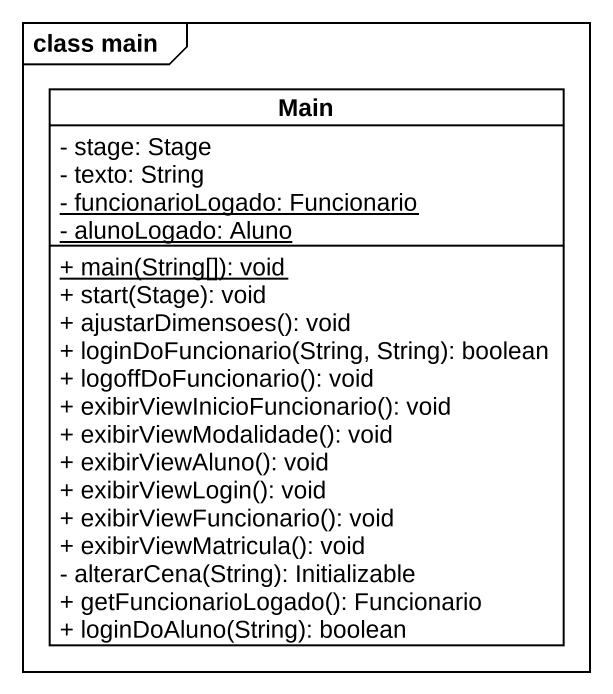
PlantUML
@startuml
mainframe class main
hide circle
hide empty members
skinparam classAttributeIconSize 0
class Main {
  - stage: Stage
  - texto: String
  {static} - funcionarioLogado: Funcionario
  {static} - alunoLogado: Aluno
  {static} + main(String[]): void
  + start(Stage): void
  + ajustarDimensoes(): void
  + loginDoFuncionario(String, String): boolean
  + logoffDoFuncionario(): void
  + exibirViewInicioFuncionario(): void
  + exibirViewModalidade(): void
  + exibirViewAluno(): void
  + exibirViewLogin(): void
  + exibirViewFuncionario(): void
  + exibirViewMatricula(): void
  - alterarCena(String): Initializable
  + getFuncionarioLogado(): Funcionario
  + loginDoAluno(String): boolean
}
@enduml
